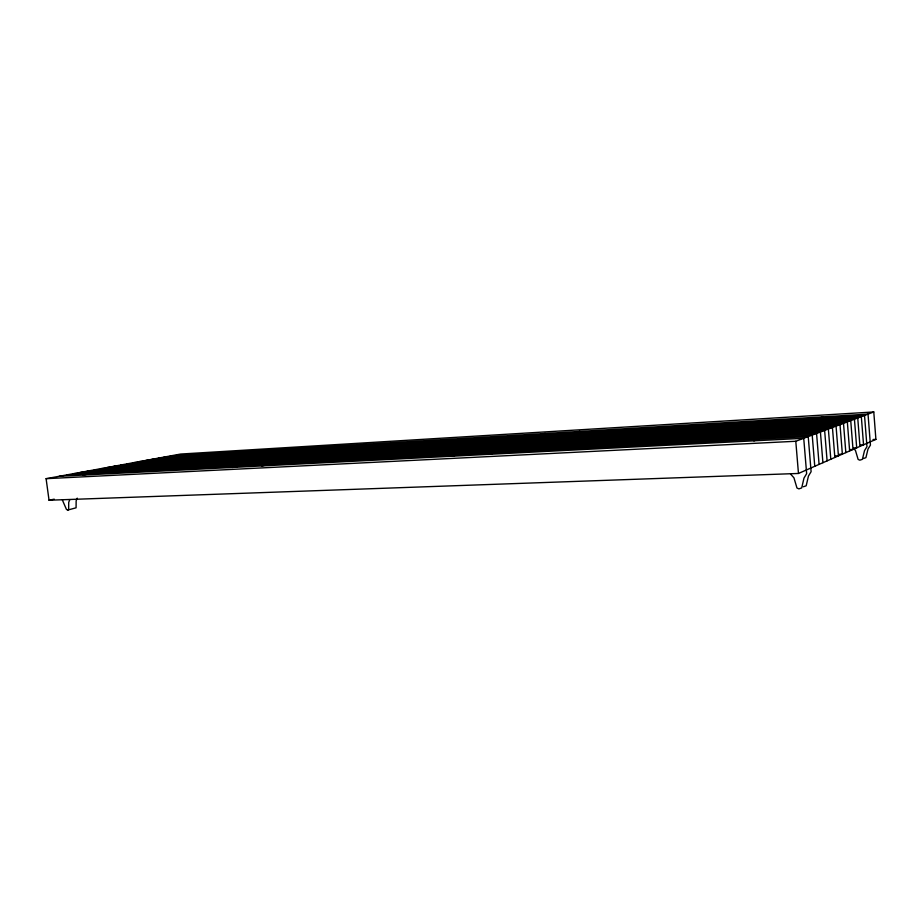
<?xml version="1.0" encoding="UTF-8"?>
<svg xmlns="http://www.w3.org/2000/svg" width="922" height="922" viewBox="0 0 922 922"><rect width="100%" height="100%" fill="white"/><g stroke="black" fill="none" stroke-linecap="round" stroke-linejoin="round"><path stroke-width="1.38" d="M69.784 499.666L68.712 502.363L68.654 509.37L67.894 510.027L66.476 509.486L62.408 500.081M77.229 498.157L76.146 500.842L76.077 507.803L67.894 510.027M798.464 473.459L875.9 439.379L873.779 411.961L180.677 454.039L46.1 478.679L49.039 500.22L798.464 473.459L795.79 441.269L873.779 411.961M753.839 440.831L758.668 439.16M762.955 437.673L767.634 436.048M771.772 434.608L776.301 433.04M780.323 431.646L784.714 430.125M788.598 428.776L792.851 427.301M796.631 425.987L800.757 424.558M804.41 423.29L808.41 421.896M811.959 420.674L815.855 419.326M819.301 418.127L823.069 416.813M488.672 454.373L494.953 452.783M500.519 451.388L506.627 449.844M512.044 448.484L517.98 446.986M523.247 445.66L529.009 444.208M534.126 442.917L539.739 441.5M544.729 440.243L550.192 438.872M555.032 437.65L560.357 436.313M565.071 435.126L570.245 433.824M574.844 432.66L579.892 431.392M451.492 456.263L457.934 454.696M463.651 453.313L469.909 451.792M475.464 450.432L481.561 448.956M486.966 447.643L492.89 446.202M498.157 444.923L503.919 443.517M509.036 442.272L514.649 440.9M519.639 439.69L525.114 438.365M529.966 437.178L535.29 435.887M540.027 434.735L545.213 433.467M261.491 465.967L268.59 464.481M274.894 463.167L281.809 461.726M287.952 460.447L294.694 459.041M300.687 457.796L307.257 456.425M313.1 455.203L319.519 453.866M325.224 452.679L331.494 451.365M337.06 450.201L343.168 448.933M348.608 447.792L354.578 446.548M359.891 445.441L365.723 444.231M232.344 467.454L239.513 465.99M245.886 464.688L252.87 463.259M259.082 461.991L265.905 460.597M271.967 459.352L278.617 457.992M284.541 456.793L291.029 455.456M296.815 454.281L303.154 452.99M308.789 451.838L314.99 450.57M320.499 449.44L326.549 448.207M331.932 447.112L337.844 445.902M49.039 500.22L54.248 499.182M82.68 475.095L90.137 473.712M96.764 472.479L104.048 471.119M110.525 469.92L117.636 468.595M123.974 467.419L130.936 466.129M137.136 464.976L143.936 463.72M149.998 462.59L156.659 461.357M162.583 460.251L169.106 459.041M174.903 457.969L181.288 456.782M186.97 455.733L193.217 454.569M170.27 455.941L868.028 414.116L870.437 445.107L868.005 449.037L865.908 457.669L863.349 458.534M163.989 457.093L864.525 415.43L866.968 446.663L864.525 450.616L862.416 459.317L859.834 460.182L858.128 459.433L855.455 450.455L853.922 448.795M158.273 458.142L861.332 416.64L863.545 444.819L860.699 444.946M151.853 459.317L857.737 417.989L859.961 446.386M146.01 460.389L854.44 419.222L856.699 447.827L853.818 447.965M139.464 461.588L850.729 420.628L853.011 449.452L850.199 449.579M133.494 462.683L847.341 421.896L849.635 450.939M126.798 463.904L843.503 423.336L845.831 452.61M120.701 465.022L840.011 424.65L842.362 454.143L839.504 454.269M113.867 466.278L836.058 426.137L838.432 455.871L835.563 455.987M107.632 467.419L832.439 427.497L834.848 457.45M100.648 468.699L828.359 429.03L830.803 459.225M94.275 469.863L824.637 430.436L827.092 460.862M87.129 471.165L820.419 432.015L822.908 462.706M80.617 472.364L816.569 433.467L819.082 464.388M73.311 473.701L812.213 435.103L814.76 466.29M66.649 474.922L808.225 436.602L811.106 471.672L808.444 476.075L806.185 485.813L803.373 486.758M59.181 476.294L803.73 438.284L806.646 473.666L803.972 478.115L801.702 487.934L798.867 488.879L796.965 488.003L793.946 477.803L790.534 474.023M46.1 478.679L795.79 441.269M873.03 439.517L875.9 439.379"/></g></svg>
